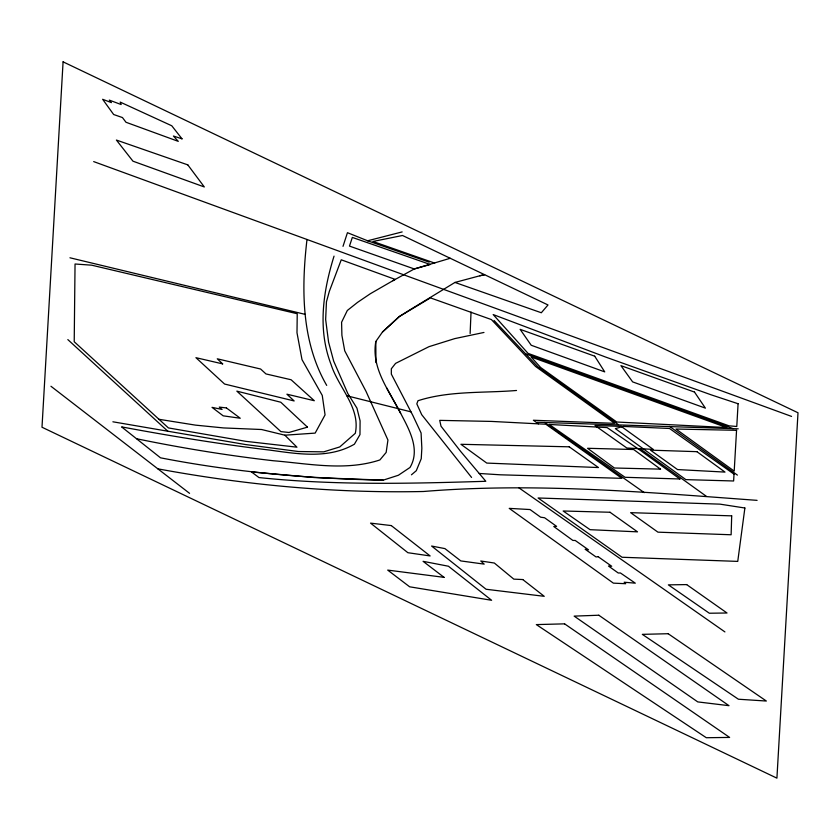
<?xml version="1.0" encoding="UTF-8"?>
<svg xmlns="http://www.w3.org/2000/svg" width="840" height="840" viewBox="0 0 840 840"><rect width="100%" height="100%" fill="white"/><g stroke="black" fill="none" stroke-linecap="round" stroke-linejoin="round"><path stroke-width="1.26" d="M470.127 333.491L471.041 312.029M484.365 274.575L454.955 282.44L410.897 309.267L399.315 316.554L382.473 332.02L375.816 341.492C371.038 368.235 389.267 390.883 400.638 413.259C409.132 429.45 420.641 449.61 410.004 467.471L398.391 475.251L383.229 480.144L314.559 477.561L251.486 471.933L258.962 477.561C334.373 485.489 410.151 483.62 485.814 481.288L460.688 451.469L441.021 426.227L439.719 420.368L491.484 421.418L545.864 424.231L621.894 478.338L500.315 474.8L479.22 473.466M306.989 239.484C301.298 288.519 301.214 341.376 326.697 385.392M334.036 256.127C323.106 291.302 317.436 329.133 331.065 364.507C338.342 387.503 360.717 407.631 355.31 433.293L339.759 446.933L323.726 451.846L298.483 451.531L245.417 444.528L112.886 421.796M343.004 246.351L347.445 232.691L367.626 240.776L429.177 262.143M382.473 332.02L399.315 316.554L430.437 297.885L491.411 319.568L535.584 366.471L614.702 423.339L533.369 420.242L538.44 423.854M411.453 474.8L416.283 470.715L421.239 458.724L421.848 448.224L421.082 432.978L412.902 415.558L391.346 374.147L391.325 368.792L395.577 363.384L429.019 346.657L454.745 338.615L483.966 332.451M392.879 280.718L414.288 268.957L430.28 264.484L352.338 237.426L349.471 246.089L414.288 268.957L450.24 258.279M367.626 240.776L402.161 231.914M479.787 275.793L484.638 274.701M284.855 435.194L315.157 433.104L325.059 414.887L322.256 395.419L302.001 359.656L296.993 332.756L297.234 313.74L91.718 265.188L75.044 264.002L74.214 341.733L168.409 427.928L245.816 441.336L296.94 447.185L284.855 435.194L261.566 429.513L223.597 427.938L195.552 425.135L158.97 419.296M516.516 390.474C483.704 393.215 449.631 390.558 417.984 400.722L416.819 403.872L421.691 414.666L471.566 477.445M537.222 422.247L738.224 428.831M383.229 480.144C308.522 478.727 233.909 472.112 160.514 457.821L121.601 426.888C170.751 436.034 220.017 444.161 269.651 450.082C297.748 453.936 328.461 459.207 354.406 444.192L359.971 434.616L360.098 420.861L356.947 408.145L347.834 393.561L333.68 361.137L328.587 342.153L325.647 319.505L326.456 301.781L329.354 291.322L341.25 259.802L395.178 279.394L370.335 293.727L357.62 302.327L347.319 310.485L341.586 322.256L341.901 335.307L344.726 350.826L366.03 391.387L387.933 440.044L386.159 452.435L379.88 459.953C345.324 471.345 308.532 463.617 273.284 460.74C227.504 455.501 182.028 448.108 136.899 438.816M757.092 500.356C646.159 492.23 534.639 482.37 423.476 491.495C334.331 493.406 245.469 485.048 157.847 468.836M222.632 363.878L195.93 357.683L224.574 384.038L294.157 400.953L286.913 394.191L314.307 400.722L291.092 379.754L265.954 373.926L260.62 369.022L217.277 358.806L222.673 363.919M69.951 257.786L305.267 314.391M346.71 395.745L410.97 411.852M434.721 263.099L372.939 241.469L402.518 235.494L548.005 304.962L541.317 312.753L454.955 282.44M525.609 353.84L733.142 428.652M93.681 161.595L791.574 416.419M518.879 487.809L724.92 631.922M544.646 422.468L644.291 492.66M669.585 426.394L737.394 475.104M618.261 424.578L537.936 366.87L494.036 320.45M640.049 448.697L706.398 496.325M50.957 386.264L189.567 493.343M67.83 339.591L168.126 431.508M386.694 387.933L400.638 413.259M375.816 341.492L375.931 362.596M731.693 515.855L731.125 534.765L657.941 532.161L630.63 512.663L731.693 515.855M63.084 61.845L42 427.235L776.916 778.155L798 412.766L63.084 61.845M734.024 474.149L733.625 480.984L685.86 479.63L615.342 428.6L623.301 426.426L669.512 428.474L734.024 474.149M736.554 430.311L734.202 471.125L675.969 429.041L736.554 430.311M738.087 403.736L736.775 426.479L729.047 425.838L528.066 353.388L493.175 314.559L605.65 357.063L710.881 394.727L738.087 403.736M744.88 508.011L737.751 561.393L622.062 557.256L538.094 497.983L719.996 504.147L744.88 508.011M307.471 427.151L288.907 432.485L280.865 431.603L236.838 391.125L280.791 402.234L307.471 427.151M598.122 556.668L596.043 556.952L585.154 549.255L588.504 549.822L575.211 540.466L572.859 540.425L553.791 526.523L556.595 526.365L544.582 517.755L540.645 517.188L530.04 509.544L509.229 508.368L613.379 583.139L625.706 583.716L624.173 582.225L635.303 583.17L620.434 572.975L618.23 572.996L608.475 566.034L611.699 566.255L598.122 556.668M598.815 615.226L574.15 616.119L697.767 701.904L729.005 705.684L598.815 615.226M564.596 623.847L536.34 624.603L706.303 737.72L729.614 737.425L564.596 623.847M668.168 633.717L642.327 634.357L738.413 699.226L766.353 701.033L668.168 633.717M686.679 584.598L668.367 584.861L709.349 613.231L727.01 613L686.679 584.598M569.226 446.817L460.929 444.297L486.769 463.082L598.458 467.555L569.226 446.817M660.502 469.13L614.408 468.006L587.57 448.287L633.654 449.516L660.502 469.13M610.008 512.253L563.157 510.993L590.069 529.683L637.508 531.846L610.008 512.253M679.885 478.979L625.075 477.298L549.192 424.452L607.11 427.592L640.395 450.429L679.885 478.979M621.191 426.384L595.004 425.534L626.85 448.014L653.247 449.379L621.191 426.384M696.917 451.668L650.486 450.156L677.523 469.57L724.994 472.091L696.917 451.668M522.774 579.548L513.817 579.138L494.34 563.031L480.764 560.994L484.176 564.123L460.803 560.921L444.917 548.604L431.603 546.042L486.087 589.26L544.236 596.316L522.774 579.548M726.716 427.56L616.749 422.016L540.624 367.479L531.048 356.947L726.716 427.56M226.422 407.935L219.261 407.096L222.075 409.427L212.037 407.358L223.178 415.832L240.251 418.247L226.422 407.935M391.282 525.577L370.556 523.131L407.883 552.71L430.132 555.944L391.282 525.577M444.045 577.343L387.702 570.098L409.647 586.803L491.61 600.285L448.445 566.234L423.087 561.33L444.045 577.343M182.018 138.841L173.428 136.028L178.28 141.362L125.99 122.262L122.451 117.558L113.652 114.513L102.638 99.288L111.416 102.627L109.316 100.117L121.18 104.559L120.204 102.092L171.78 125.78L182.018 138.841M187.803 164.871L116.403 140.059L132.962 161.185L204.309 186.953L187.803 164.871M594.72 356.192L520.128 329.332L531.206 345.251L604.716 371.879L594.72 356.192M694.512 392.091L620.928 365.631L632.635 381.885L705.39 408.135L694.512 392.091"/></g></svg>
